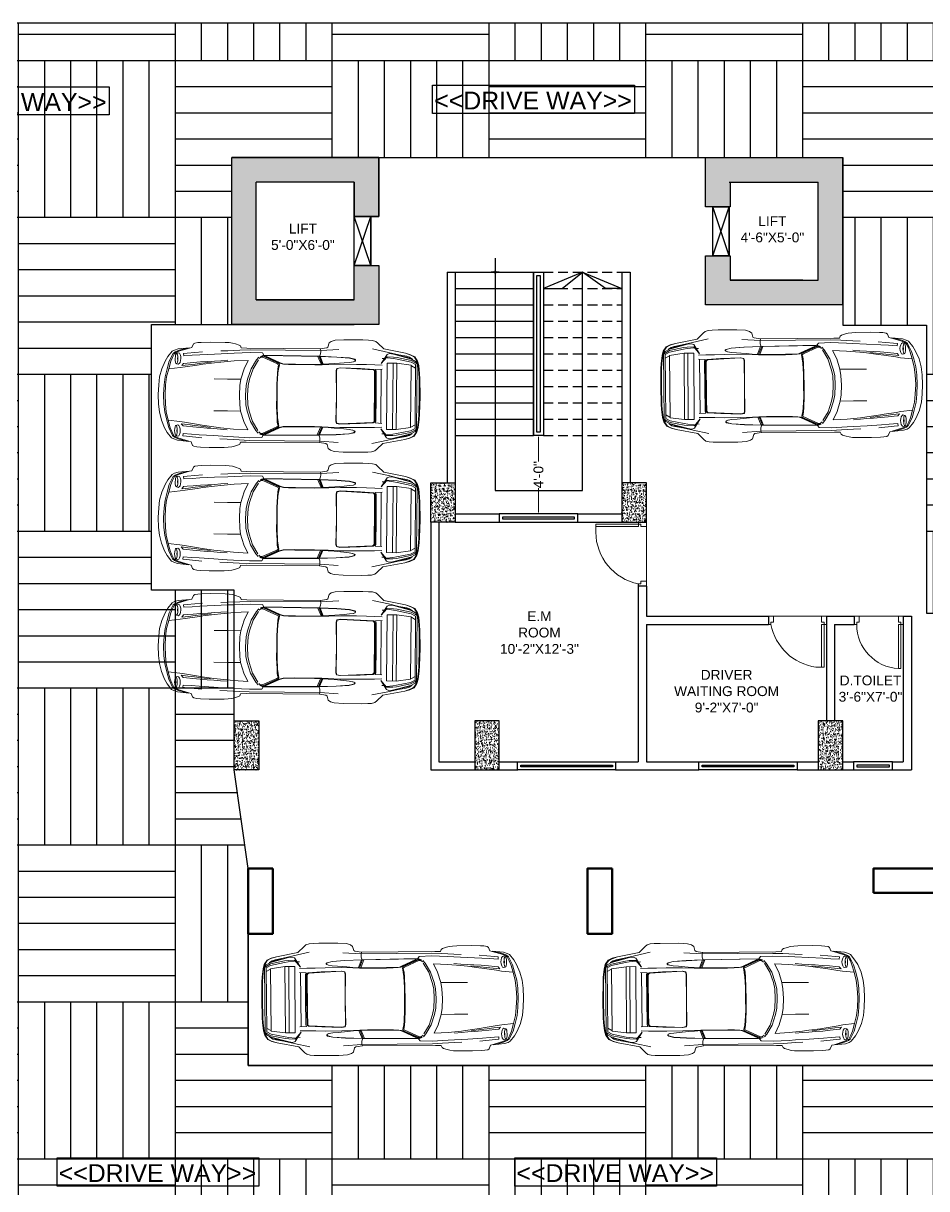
# Model space of a CAD drawing. Header units: inches. Extents: x -3571 to 5466, y -4496 to 5188.
# Drawn here: x 3943 to 4496, y 1436 to 2149 of the extents above; entities that cross this region are included whole.
import ezdxf

# ---------------------------------------------------------------- set-up
doc = ezdxf.new("R2010")
doc.units = ezdxf.units.IN
doc.header["$MEASUREMENT"] = 0
doc.linetypes.add('DASHED', pattern=[0.75, 0.5, -0.25])
for name, color, linetype, lineweight in [('CLOUMN', 10, 'Continuous', 30), ('COLUMN', 1, 'Continuous', 50), ('DOOR', 13, 'Continuous', 20), ('high income', 202, 'Continuous', 5), ('P.Text', 6, 'Continuous', 5), ('wall', 250, 'Continuous', 30), ('WALL (I)', 7, 'Continuous', 30), ('WALL 0.30', 3, 'Continuous', 30), ('WIN', 132, 'Continuous', 9)]:
    doc.layers.add(name, color=color, linetype=linetype, lineweight=lineweight)
doc.layers.add('HATCH LIGHT', color=7, linetype='Continuous', lineweight=25, true_color=0x939c9f)
doc.styles.add('1-2', font='arial.ttf')
doc.styles.add('a', font='times.ttf', dxfattribs={"height": 1})
doc.styles.add('arial narrow', font='ARIALN.TTF')
doc.styles.add('DIM', font='arial.ttf', dxfattribs={"width": 0.9, "height": 7})
doc.dimstyles.new('STANDARD$0', dxfattribs={"dimscale": 0, "dimtxt": 10, "dimasz": 8, "dimexe": 6, "dimexo": 8, "dimgap": 3, "dimtad": 1, "dimdec": 0, "dimzin": 3, "dimdsep": 46, "dimlunit": 4, "dimtxsty": 'DIM', "dimblk": 'DOTSMALL', "dimcen": 0, "dimclrd": 6, "dimclre": 6, "dimclrt": 256, "dimadec": 0, "dimazin": 0, "dimtfac": 1, "dimtdec": 0, "dimtofl": 0, "dimtmove": 2, "dimatfit": 0, "dimldrblk": 'DOTSMALL', "dimfxl": 1, "dimtolj": 1, "dimtzin": 0, "dimarcsym": 0})
pattern_1 = [(50, (-43240.7433, -66502.532), (3.44284888, -0.30121025), [0.36, -3.96]), (355, (-43240.7433, -66502.532), (-0.6660064, 3.61052224), [0.288, -3.168]), (100.4514445, (-43240.4564, -66502.557), (2.77684246, 3.30931196), [0.30595292, -3.36548214]), (46.1842, (-43240.7433, -66501.572), (5.12275839, -0.79449255), [0.54, -5.94]), (96.6356355, (-43240.3164, -66501.638), (4.48637734, 4.67576928), [0.45892964, -5.04822605]), (351.184164, (-43240.7433, -66501.572), (4.48637734, 4.67576928), [0.432, -4.752]), (21, (-43240.2633, -66501.812), (2.86515385, -1.93257068), [0.36, -3.96]), (326, (-43240.2633, -66501.812), (1.1679136, 3.48072022), [0.288, -3.168]), (71.4514447, (-43240.0245, -66501.973), (4.03306741, 1.54814953), [0.30595291, -3.36548214]), (37.5, (-43240.7433, -66502.5319), (0.058367306, 1.597890498), [0, -3.1296, 0, -3.216, 0, -3.18]), (7.5, (-43240.7433, -66502.5319), (1.26273378, 1.893176217), [0, -1.8336, 0, -3.0576, 0, -1.212]), (327.5, (-43241.8137, -66502.5319), (2.562347694, -0.108263384), [0, -1.2, 0, -3.744, 0, -4.968]), (317.5, (-43242.2937, -66502.5319), (2.79929361, 0.480503915), [0, -1.56, 0, -2.4864, 0, -3.528])]
pattern_2 = [(50, (-43240.7433, -66502.532), (3.44284888, -0.30121025), [0.36, -3.96]), (355, (-43240.7433, -66502.532), (-0.6660064, 3.61052224), [0.288, -3.168]), (100.4514445, (-43240.4564, -66502.557), (2.77684246, 3.30931196), [0.30595292, -3.36548214]), (46.1842, (-43240.7433, -66501.572), (5.12275839, -0.79449255), [0.54, -5.94]), (96.6356355, (-43240.3164, -66501.638), (4.48637734, 4.67576928), [0.45892964, -5.04822605]), (351.184164, (-43240.7433, -66501.572), (4.48637734, 4.67576928), [0.432, -4.752]), (21, (-43240.2633, -66501.812), (2.86515385, -1.932570675), [0.36, -3.96]), (326, (-43240.2633, -66501.812), (1.1679136, 3.48072022), [0.288, -3.168]), (71.4514447, (-43240.0245, -66501.973), (4.03306741, 1.54814953), [0.30595291, -3.36548214]), (37.5, (-43240.7433, -66502.5319), (0.058367306, 1.597890498), [0, -3.1296, 0, -3.216, 0, -3.18]), (7.5, (-43240.7433, -66502.5319), (1.26273378, 1.893176217), [0, -1.8336, 0, -3.0576, 0, -1.212]), (327.5, (-43241.8137, -66502.5319), (2.562347694, -0.108263384), [0, -1.2, 0, -3.744, 0, -4.968]), (317.5, (-43242.2937, -66502.5319), (2.79929361, 0.480503915), [0, -1.56, 0, -2.4864, 0, -3.528])]

# ---------------------------------------------------------------- blocks, each defined once
blk = doc.blocks.new('car-01')
at = {"layer": 'high income', "linetype": 'ByBlock'}
for p, q in [((-20.24, 148.32), (-22.7, 146.69)), ((-22.48, 146.53), (-20.24, 147.98)), ((-21.42, 144.8), (-20.08, 147.24)), ((-20.53, 144.69), (-19.19, 147.24)), ((-17.72, 149.01), (-20.24, 148.32)), ((-20.24, 147.98), (-17.72, 148.67)), ((-20.08, 147.24), (-19.08, 148.13)), ((-18.3, 147.24), (-19.64, 144.69)), ((-19.19, 147.24), (-18.64, 148.13)), ((-19.08, 148.13), (19.08, 148.13)), ((18.3, 147.24), (-18.3, 147.24)), ((-13, 149.59), (-17.72, 149.01)), ((-17.72, 148.67), (-13.34, 149.22)), ((-16.24, 147.24), (-17.58, 144.8)), ((-13.34, 149.22), (-10.43, 149.34)), ((-10.1, 149.71), (-13, 149.59)), ((-10.43, 149.34), (0, 149.47)), ((-0.02, 149.91), (-10.1, 149.71)), ((10.43, 149.34), (0, 149.47)), ((0.02, 149.91), (10.1, 149.71)), ((10.1, 149.71), (13, 149.59)), ((13.34, 149.22), (10.43, 149.34)), ((13, 149.59), (17.72, 149.01)), ((17.72, 148.67), (13.34, 149.22)), ((16.24, 147.24), (17.58, 144.8)), ((17.72, 149.01), (20.24, 148.32)), ((20.24, 147.98), (17.72, 148.67)), ((18.3, 147.24), (19.64, 144.69)), ((19.19, 147.24), (18.64, 148.13)), ((20.08, 147.24), (19.08, 148.13)), ((20.53, 144.69), (19.19, 147.24)), ((21.42, 144.8), (20.08, 147.24)), ((20.24, 148.32), (22.7, 146.69)), ((22.48, 146.53), (20.24, 147.98)), ((-27.04, 128.94), (-24.68, 141.34)), ((-24.68, 141.34), (-23.6, 144.44)), ((-23.85, 144.26), (-24.68, 141.34)), ((-24.19, 134.45), (-21.42, 144.8)), ((-22.7, 146.69), (-23.85, 144.26)), ((-23.79, 137.53), (-22.97, 142.12)), ((-23.6, 144.44), (-22.48, 146.53)), ((-23.26, 138.45), (-22.51, 142.12)), ((-22.97, 142.12), (-22.42, 143.8)), ((-22.51, 142.12), (-21.82, 143.8)), ((-22.42, 143.8), (-21.36, 145.35)), ((-22.19, 136.67), (-20.53, 144.69)), ((-21.82, 143.8), (-21.59, 144.15)), ((-21.36, 145.35), (-21, 145.56)), ((-19.64, 144.69), (-21.3, 136.67)), ((-17.84, 144.69), (-18.96, 136.45)), ((17.84, 144.69), (-17.84, 144.69)), ((17.84, 144.69), (18.96, 136.45)), ((19.64, 144.69), (21.3, 136.67)), ((22.19, 136.67), (20.53, 144.69)), ((21.36, 145.35), (21, 145.56)), ((22.42, 143.8), (21.36, 145.35)), ((24.19, 134.45), (21.42, 144.8)), ((21.82, 143.8), (21.59, 144.15)), ((22.51, 142.12), (21.82, 143.8)), ((22.97, 142.12), (22.42, 143.8)), ((23.6, 144.44), (22.48, 146.53)), ((23.26, 138.45), (22.51, 142.12)), ((22.7, 146.69), (23.85, 144.26)), ((23.79, 137.53), (22.97, 142.12)), ((24.68, 141.34), (23.6, 144.44)), ((23.85, 144.26), (24.68, 141.34)), ((27.04, 128.94), (24.68, 141.34)), ((-25.11, 131.63), (-23.79, 137.53)), ((-24.42, 132.33), (-24.19, 134.45)), ((-23.65, 138.13), (-23.26, 138.45)), ((-22.53, 130.89), (-22.42, 134.56)), ((-22.42, 134.56), (-22.19, 136.67)), ((-21.64, 134.56), (-22.08, 130.89)), ((-21.3, 136.67), (-21.64, 134.56)), ((18.96, 134.33), (-19.07, 134.33)), ((-18.96, 136.45), (-18.96, 130.89)), ((18.96, 136.45), (-18.96, 136.45)), ((18.96, 136.45), (18.96, 130.89)), ((21.3, 136.67), (21.64, 134.56)), ((21.64, 134.56), (22.08, 130.89)), ((22.42, 134.56), (22.19, 136.67)), ((22.53, 130.89), (22.42, 134.56)), ((23.65, 138.13), (23.26, 138.45)), ((25.11, 131.63), (23.79, 137.53)), ((24.42, 132.33), (24.19, 134.45)), ((-30.39, 125.45), (-27.04, 128.94)), ((-27.06, 122.54), (-25.11, 131.63)), ((-23.86, 130.89), (-24.42, 132.33)), ((-18.64, 127.56), (-23.86, 130.89)), ((-22.08, 130.89), (-22.53, 130.89)), ((-22.53, 130.89), (-18.65, 127.56)), ((-21.62, 128.15), (-21.56, 129.46)), ((-18.96, 130.89), (18.96, 130.89)), ((-17.96, 123.99), (-17.78, 128.15)), ((-15.35, 124.33), (-15.54, 128.14)), ((15.54, 127.56), (-15.44, 127.56)), ((15.35, 124.33), (15.54, 128.14)), ((17.96, 123.99), (17.78, 128.15)), ((18.64, 127.56), (23.86, 130.89)), ((22.53, 130.89), (18.65, 127.56)), ((21.62, 128.15), (21.56, 129.46)), ((22.08, 130.89), (22.53, 130.89)), ((23.86, 130.89), (24.42, 132.33)), ((27.06, 122.54), (25.11, 131.63)), ((30.39, 125.45), (27.04, 128.94)), ((-32.13, 116.88), (-32.02, 120.21)), ((-32.02, 120.21), (-31.89, 122.44)), ((-31.89, 122.44), (-31.35, 124.33)), ((-31.35, 124.33), (-30.39, 125.45)), ((-18.02, 119.1), (-17.96, 123.99)), ((-15.11, 122.9), (-16.04, 104.35)), ((-15.77, 115.69), (-15.3, 123.28)), ((-14.31, 124.71), (-15.35, 124.33)), ((-15.3, 123.28), (-14.92, 123.76)), ((-14.8, 123.38), (-15.11, 122.9)), ((-14.92, 123.76), (-14.31, 124.11)), ((-14.2, 123.73), (-14.8, 123.38)), ((0, 124.79), (-14.31, 124.71)), ((-14.31, 124.11), (-7.45, 124.24)), ((-7.35, 123.81), (-14.2, 123.73)), ((-7.45, 124.24), (0, 124.24)), ((0, 123.81), (-7.35, 123.81)), ((0, 124.79), (14.31, 124.71)), ((7.45, 124.24), (0, 124.24)), ((0, 123.81), (7.35, 123.81)), ((7.35, 123.81), (14.2, 123.73)), ((14.31, 124.11), (7.45, 124.24)), ((14.2, 123.73), (14.8, 123.38)), ((14.31, 124.71), (15.35, 124.33)), ((14.92, 123.76), (14.31, 124.11)), ((14.8, 123.38), (15.11, 122.9)), ((15.3, 123.28), (14.92, 123.76)), ((15.11, 122.9), (16.04, 104.35)), ((15.77, 115.69), (15.3, 123.28)), ((18.02, 119.1), (17.96, 123.99)), ((31.35, 124.33), (30.39, 125.45)), ((31.89, 122.44), (31.35, 124.33)), ((32.02, 120.21), (31.89, 122.44)), ((32.13, 116.88), (32.02, 120.21)), ((-32.13, 106.09), (-32.13, 116.88)), ((-18.1, 104.2), (-18.09, 113.43)), ((-18.09, 113.43), (-18.02, 119.1)), ((-16.15, 104.18), (-15.77, 115.69)), ((16.15, 104.18), (15.77, 115.69)), ((18.09, 113.43), (18.02, 119.1)), ((18.1, 104.2), (18.09, 113.43)), ((32.13, 106.09), (32.13, 116.88)), ((-21.73, 109.42), (-22.22, 102.09)), ((-21.61, 109.44), (-22.11, 102.09)), ((-21.01, 112.37), (-21.73, 109.42)), ((-20.9, 112.22), (-21.61, 109.44)), ((-20.67, 112.83), (-21.01, 112.37)), ((-20.56, 112.62), (-20.9, 112.22)), ((-20.21, 112.88), (-20.67, 112.83)), ((-20.19, 112.63), (-20.56, 112.62)), ((-19.9, 112.57), (-20.21, 112.88)), ((-19.9, 112.4), (-20.19, 112.63)), ((-19.56, 111.61), (-19.9, 112.57)), ((-19.56, 111.45), (-19.9, 112.4)), ((-19.24, 109.45), (-19.56, 111.61)), ((-19.24, 109.45), (-19.56, 111.45)), ((-18.93, 106.4), (-19.24, 109.45)), ((18.93, 106.4), (19.24, 109.45)), ((19.24, 109.45), (19.56, 111.61)), ((19.24, 109.45), (19.56, 111.45)), ((19.56, 111.61), (19.9, 112.57)), ((19.56, 111.45), (19.9, 112.4)), ((19.9, 112.57), (20.21, 112.88)), ((19.9, 112.4), (20.19, 112.63)), ((20.19, 112.63), (20.56, 112.62)), ((20.21, 112.88), (20.67, 112.83)), ((20.56, 112.62), (20.9, 112.22)), ((20.67, 112.83), (21.01, 112.37)), ((20.9, 112.22), (21.61, 109.44)), ((21.01, 112.37), (21.73, 109.42)), ((21.61, 109.44), (22.11, 102.09)), ((21.73, 109.42), (22.22, 102.09)), ((-31.81, 101.09), (-32.13, 106.09)), ((-31.13, 98.87), (-31.81, 101.09)), ((-25.94, 92.86), (-26.63, 103.31)), ((-22.22, 102.09), (-22.57, 92.41)), ((-22.11, 102.09), (-22.47, 92.41)), ((-18.45, 100.97), (-18.93, 106.4)), ((-18.21, 97.53), (-18.45, 100.97)), ((-17.88, 97.53), (-18.1, 104.2)), ((-15.74, 102.2), (-16.15, 104.18)), ((-16.04, 104.35), (-15.63, 102.35)), ((-14.46, 101.88), (-15.74, 102.2)), ((-15.63, 102.35), (-14.35, 102.02)), ((0.02, 102.06), (-14.46, 101.88)), ((-14.35, 102.02), (-0.02, 102.06)), ((-0.02, 102.06), (14.46, 101.88)), ((14.35, 102.02), (0.02, 102.06)), ((15.63, 102.35), (14.35, 102.02)), ((14.46, 101.88), (15.74, 102.2)), ((16.04, 104.35), (15.63, 102.35)), ((15.74, 102.2), (16.15, 104.18)), ((17.88, 97.53), (18.1, 104.2)), ((18.21, 97.53), (18.45, 100.97)), ((18.45, 100.97), (18.93, 106.4)), ((22.11, 102.09), (22.47, 92.41)), ((22.22, 102.09), (22.57, 92.41)), ((25.94, 92.86), (26.63, 103.31)), ((31.13, 98.87), (31.81, 101.09)), ((31.81, 101.09), (32.13, 106.09)), ((-30.24, 97.62), (-31.13, 98.87)), ((-27.86, 96.96), (-30.24, 97.62)), ((-27.38, 96.3), (-27.86, 96.96)), ((-26.78, 92.52), (-27.38, 96.3)), ((-18.02, 94.41), (-22.47, 92.61)), ((-17.99, 93.8), (-22.47, 91.95)), ((-17.99, 93.8), (-18.21, 97.53)), ((-17.86, 89.57), (-17.99, 93.8)), ((-17.76, 93.84), (-17.88, 97.53)), ((-17.69, 89.6), (-17.76, 93.84)), ((17.69, 89.6), (17.76, 93.84)), ((17.76, 93.84), (17.88, 97.53)), ((17.86, 89.57), (17.99, 93.8)), ((17.99, 93.8), (18.21, 97.53)), ((17.99, 93.8), (22.47, 91.95)), ((18.02, 94.41), (22.47, 92.61)), ((26.78, 92.52), (27.38, 96.3)), ((27.38, 96.3), (27.86, 96.96)), ((27.86, 96.96), (30.24, 97.62)), ((30.24, 97.62), (31.13, 98.87)), ((-26.84, 50.6), (-26.78, 92.52)), ((-25.94, 92.86), (-26.78, 92.52)), ((-25.28, 92.86), (-25.94, 92.86)), ((-25.91, 52.38), (-25.94, 92.86)), ((-24.03, 92.75), (-25.28, 92.86)), ((-22.9, 92.41), (-24.03, 92.75)), ((-22.57, 92.41), (-22.9, 92.41)), ((-22.9, 60.39), (-22.56, 92.41)), ((-22.45, 92.41), (-22.79, 60.88)), ((-22.56, 92.41), (-22.45, 92.41)), ((-22.47, 91.31), (-17.98, 93.12)), ((-17.89, 78.4), (-17.86, 89.57)), ((-17.68, 78.4), (-17.69, 89.6)), ((17.68, 78.4), (17.69, 89.6)), ((17.89, 78.4), (17.86, 89.57)), ((22.47, 91.31), (17.98, 93.12)), ((22.56, 92.41), (22.45, 92.41)), ((22.45, 92.41), (22.79, 60.88)), ((22.9, 60.39), (22.56, 92.41)), ((22.57, 92.41), (22.9, 92.41)), ((22.9, 92.41), (24.03, 92.75)), ((24.03, 92.75), (25.28, 92.86)), ((25.28, 92.86), (25.94, 92.86)), ((25.91, 52.38), (25.94, 92.86)), ((25.94, 92.86), (26.78, 92.52)), ((26.84, 50.6), (26.78, 92.52)), ((-17.98, 71.7), (-17.89, 74.57)), ((-17.89, 74.57), (-17.89, 78.4)), ((-17.88, 71.66), (-17.74, 74.57)), ((-17.74, 74.57), (-17.68, 78.4)), ((17.74, 74.57), (17.68, 78.4)), ((17.88, 71.66), (17.74, 74.57)), ((17.89, 74.57), (17.89, 78.4)), ((17.98, 71.7), (17.89, 74.57)), ((-22.4, 60.65), (-18.59, 68.93)), ((-18.59, 69.7), (-22.39, 61.42)), ((-18.47, 68.55), (-22.3, 60.17)), ((-21.82, 59.76), (-18.02, 68.09)), ((-18.18, 70.87), (-18.59, 69.7)), ((-18.59, 68.93), (-18.39, 69.49)), ((-18.22, 69.04), (-18.47, 68.55)), ((-18.39, 69.49), (-18.18, 70.1)), ((-17.56, 69.26), (-18.22, 69.04)), ((-17.96, 71.7), (-18.18, 70.87)), ((-18.18, 70.1), (-17.88, 71.66)), ((-18.02, 68.09), (-17.72, 68.6)), ((-17.72, 68.6), (-17.32, 68.79)), ((-16.53, 69.06), (-17.56, 69.26)), ((-17.32, 68.79), (-16.4, 68.53)), ((-15.14, 68.78), (-16.53, 69.06)), ((-16.4, 68.53), (-15.14, 68.33)), ((-12.66, 68.49), (-15.14, 68.78)), ((-15.14, 68.33), (-12.58, 68.15)), ((-12.66, 68.49), (-6.44, 68.16)), ((-12.58, 68.15), (-6.44, 67.89)), ((-6.44, 68.16), (0, 68.2)), ((-6.44, 67.89), (0, 67.86)), ((6.44, 68.16), (0, 68.2)), ((6.44, 67.89), (0, 67.86)), ((12.66, 68.49), (6.44, 68.16)), ((12.58, 68.15), (6.44, 67.89)), ((15.14, 68.33), (12.58, 68.15)), ((12.66, 68.49), (15.14, 68.78)), ((15.14, 68.78), (16.53, 69.06)), ((16.4, 68.53), (15.14, 68.33)), ((17.32, 68.79), (16.4, 68.53)), ((16.53, 69.06), (17.56, 69.26)), ((17.72, 68.6), (17.32, 68.79)), ((17.56, 69.26), (18.22, 69.04)), ((18.02, 68.09), (17.72, 68.6)), ((18.18, 70.1), (17.88, 71.66)), ((17.96, 71.7), (18.18, 70.87)), ((21.82, 59.76), (18.02, 68.09)), ((18.18, 70.87), (18.59, 69.7)), ((18.39, 69.49), (18.18, 70.1)), ((18.22, 69.04), (18.47, 68.55)), ((18.59, 68.93), (18.39, 69.49)), ((18.47, 68.55), (22.3, 60.17)), ((18.59, 69.7), (22.39, 61.42)), ((22.4, 60.65), (18.59, 68.93)), ((-22.91, 60.39), (-24.2, 59.5)), ((-22.99, 60.39), (-22.99, 60.39)), ((-22.25, 58.33), (-22.91, 60.39)), ((-22.68, 59.77), (-22.4, 60.65)), ((-22.3, 60.17), (-22.33, 59.21)), ((22.25, 58.33), (22.91, 60.39)), ((22.3, 60.17), (22.33, 59.21)), ((22.68, 59.77), (22.4, 60.65)), ((22.91, 60.39), (24.2, 59.5)), ((22.99, 60.39), (22.99, 60.39)), ((-24.36, 52.49), (-24.2, 59.5)), ((-22.33, 59.21), (-22.25, 58.33)), ((-21.74, 58.62), (-21.82, 59.76)), ((-20.24, 56.16), (-21.79, 57.5)), ((-20.96, 57.72), (-21.74, 58.62)), ((-15.14, 54.2), (-20.24, 57.24)), ((-15.14, 53.08), (-20.24, 56.16)), ((-15.14, 54.2), (-15.14, 54.2)), ((-9.13, 52.2), (-15.14, 54.2)), ((9.13, 52.2), (15.14, 54.2)), ((15.14, 54.2), (20.24, 57.24)), ((15.14, 53.08), (20.24, 56.16)), ((15.14, 54.2), (15.14, 54.2)), ((20.24, 56.16), (21.79, 57.5)), ((20.96, 57.72), (21.74, 58.62)), ((21.74, 58.62), (21.82, 59.76)), ((22.33, 59.21), (22.25, 58.33)), ((24.36, 52.49), (24.2, 59.5)), ((-28.58, 46.16), (-28.1, 46.94)), ((-28.1, 46.94), (-26.95, 47.37)), ((-26.95, 47.37), (-26.84, 50.6)), ((-25.89, 52.38), (-25.69, 46.61)), ((-23.97, 43.38), (-24.36, 52.49)), ((-19.47, 43.38), (-19.9, 51.42)), ((-19.9, 51.42), (-15.12, 49.08)), ((-9.13, 51.08), (-15.14, 53.08)), ((-15.12, 49.08), (-9.13, 47.3)), ((-5.56, 51.42), (-9.13, 52.2)), ((-5.56, 50.31), (-9.13, 51.08)), ((-9.13, 47.3), (-9.08, 39.71)), ((-9.13, 47.3), (-5.56, 46.73)), ((0, 51.2), (-5.56, 51.42)), ((0, 50.08), (-5.56, 50.31)), ((-5.56, 46.73), (0, 46.51)), ((0, 51.2), (5.56, 51.42)), ((0, 50.08), (5.56, 50.31)), ((5.56, 46.73), (0, 46.51)), ((5.56, 51.42), (9.13, 52.2)), ((5.56, 50.31), (9.13, 51.08)), ((9.13, 47.3), (5.56, 46.73)), ((9.13, 47.3), (9.08, 39.71)), ((9.13, 51.08), (15.14, 53.08)), ((15.12, 49.08), (9.13, 47.3)), ((19.9, 51.42), (15.12, 49.08)), ((19.47, 43.38), (19.9, 51.42)), ((23.97, 43.38), (24.36, 52.49)), ((25.89, 52.38), (25.69, 46.61)), ((26.95, 47.37), (26.84, 50.6)), ((28.1, 46.94), (26.95, 47.37)), ((28.58, 46.16), (28.1, 46.94)), ((-30.1, 38.03), (-29.96, 40.37)), ((-29.96, 40.37), (-29.72, 42.38)), ((-29.72, 42.38), (-29.27, 43.96)), ((-29.27, 43.96), (-28.58, 46.16)), ((-25.69, 46.61), (-25.32, 39.74)), ((-23.77, 39.74), (-23.97, 43.38)), ((-18.76, 35.8), (-19.47, 43.38)), ((18.76, 35.8), (19.47, 43.38)), ((23.77, 39.74), (23.97, 43.38)), ((25.69, 46.61), (25.32, 39.74)), ((29.27, 43.96), (28.58, 46.16)), ((29.72, 42.38), (29.27, 43.96)), ((29.96, 40.37), (29.72, 42.38)), ((30.1, 38.03), (29.96, 40.37)), ((-30.18, 29.47), (-30.1, 38.03)), ((-25.32, 39.74), (-25.14, 35.59)), ((-23.36, 32.04), (-23.77, 39.74)), ((-19.58, 35.8), (-19.9, 39.71)), ((-19.32, 32.04), (-19.58, 35.8)), ((-18.33, 32.04), (-18.76, 35.8)), ((-9.08, 39.71), (-9.08, 32.04)), ((9.08, 39.71), (9.08, 32.04)), ((18.33, 32.04), (18.76, 35.8)), ((19.32, 32.04), (19.58, 35.8)), ((19.58, 35.8), (19.9, 39.71)), ((23.36, 32.04), (23.77, 39.74)), ((25.32, 39.74), (25.14, 35.59)), ((30.18, 29.47), (30.1, 38.03)), ((-29.98, 24.46), (-30.18, 29.47)), ((-22.91, 23.69), (-23.36, 32.04)), ((-19.08, 28.24), (-19.32, 32.04)), ((-18.79, 24.11), (-19.08, 28.24)), ((-18.62, 30.13), (-17.99, 24.71)), ((-17.44, 25.39), (-18.33, 32.04)), ((17.44, 25.39), (18.33, 32.04)), ((18.62, 30.13), (17.99, 24.71)), ((18.79, 24.11), (19.08, 28.24)), ((19.08, 28.24), (19.32, 32.04)), ((22.91, 23.69), (23.36, 32.04)), ((29.98, 24.46), (30.18, 29.47)), ((-29.83, 22.47), (-29.98, 24.46)), ((-29.54, 20.68), (-29.83, 22.47)), ((-29.01, 19.91), (-29.54, 20.68)), ((-24.62, 25.22), (-23.8, 16.46)), ((-22.57, 19.27), (-22.91, 23.69)), ((-18.41, 19.98), (-18.79, 24.11)), ((-17.99, 24.71), (-17.55, 21.02)), ((-17.55, 21.02), (-17.07, 17.21)), ((-16.9, 22.16), (-17.44, 25.39)), ((-15.84, 15.3), (-16.9, 22.16)), ((15.84, 15.3), (16.9, 22.16)), ((16.9, 22.16), (17.44, 25.39)), ((17.55, 21.02), (17.07, 17.21)), ((17.99, 24.71), (17.55, 21.02)), ((18.41, 19.98), (18.79, 24.11)), ((22.57, 19.27), (22.91, 23.69)), ((24.62, 25.22), (23.8, 16.46)), ((29.01, 19.91), (29.54, 20.68)), ((29.54, 20.68), (29.83, 22.47)), ((29.83, 22.47), (29.98, 24.46)), ((-27, 19.1), (-29.01, 19.91)), ((-26.69, 17.69), (-27, 19.1)), ((-26.14, 11.23), (-26.8, 17.69)), ((-24.8, 11.51), (-26.69, 17.69)), ((-25.36, 11.74), (-26.59, 16.16)), ((-23.8, 16.46), (-23.57, 14.29)), ((-23.57, 14.29), (-22.25, 14.43)), ((-22.25, 14.43), (-22.57, 19.27)), ((-18.06, 16.38), (-18.41, 19.98)), ((-17.89, 14.4), (-18.06, 16.38)), ((-16.66, 13.4), (-17.89, 14.4)), ((-17.07, 17.21), (-16.66, 13.4)), ((-15.4, 12.55), (-15.84, 15.3)), ((15.4, 12.55), (15.84, 15.3)), ((17.07, 17.21), (16.66, 13.4)), ((16.66, 13.4), (17.89, 14.4)), ((17.89, 14.4), (18.06, 16.38)), ((18.06, 16.38), (18.41, 19.98)), ((22.25, 14.43), (22.57, 19.27)), ((23.57, 14.29), (22.25, 14.43)), ((23.8, 16.46), (23.57, 14.29)), ((24.8, 11.51), (26.69, 17.69)), ((25.36, 11.74), (26.59, 16.16)), ((26.14, 11.23), (26.8, 17.69)), ((26.69, 17.69), (27, 19.1)), ((27, 19.1), (29.01, 19.91)), ((-25.46, 9.13), (-26.14, 11.23)), ((-24.8, 7.9), (-25.46, 9.13)), ((-24.38, 9.53), (-25.36, 11.74)), ((-23.57, 9.24), (-24.8, 11.51)), ((-21.68, 5.35), (-24.8, 7.9)), ((-23.52, 8.48), (-24.38, 9.53)), ((-23.63, 11.95), (-23.89, 11.4)), ((-23.89, 11.4), (-23.57, 10.34)), ((-22.87, 12.39), (-23.63, 11.95)), ((-23.34, 10.63), (-23.57, 10.34)), ((-23.57, 10.34), (-23.34, 10.06)), ((-21.27, 8.01), (-23.57, 9.24)), ((-18.97, 6.21), (-23.52, 8.48)), ((-22.7, 10.86), (-23.34, 10.63)), ((-23.34, 10.06), (-22.7, 9.83)), ((-21.73, 12.71), (-22.87, 12.39)), ((-21.84, 11), (-22.7, 10.86)), ((-22.7, 9.83), (-21.71, 9.67)), ((-20.58, 11.08), (-21.84, 11)), ((-21.84, 11), (-20.58, 10.83)), ((-20.62, 12.8), (-21.73, 12.71)), ((-21.71, 9.67), (-20.58, 9.62)), ((-19.04, 7.11), (-21.27, 8.01)), ((-19.52, 12.71), (-20.62, 12.8)), ((-19.41, 11.02), (-20.58, 11.08)), ((-20.58, 10.83), (-19.41, 11.02)), ((-20.58, 9.62), (-19.42, 9.67)), ((-18.39, 12.39), (-19.52, 12.71)), ((-18.52, 10.86), (-19.42, 11.02)), ((-19.42, 9.67), (-18.45, 9.83)), ((-14.69, 5.9), (-19.04, 7.11)), ((-17.86, 10.63), (-18.52, 10.86)), ((-18.45, 9.83), (-17.82, 10.06)), ((-17.69, 11.95), (-18.39, 12.39)), ((-17.64, 10.34), (-17.86, 10.63)), ((-17.82, 10.06), (-17.64, 10.34)), ((-17.39, 11.4), (-17.69, 11.95)), ((-17.64, 10.34), (-17.39, 11.4)), ((-14.69, 5.9), (-15.4, 12.55)), ((14.69, 5.9), (15.4, 12.55)), ((14.69, 5.9), (19.04, 7.11)), ((17.39, 11.4), (17.69, 11.95)), ((17.64, 10.34), (17.39, 11.4)), ((17.64, 10.34), (17.86, 10.63)), ((17.82, 10.06), (17.64, 10.34)), ((17.69, 11.95), (18.39, 12.39)), ((18.45, 9.83), (17.82, 10.06)), ((17.86, 10.63), (18.52, 10.86)), ((18.39, 12.39), (19.52, 12.71)), ((19.42, 9.67), (18.45, 9.83)), ((18.52, 10.86), (19.42, 11.02)), ((18.97, 6.21), (23.52, 8.48)), ((19.04, 7.11), (21.27, 8.01)), ((19.41, 11.02), (20.58, 11.08)), ((20.58, 10.83), (19.41, 11.02)), ((20.58, 9.62), (19.42, 9.67)), ((19.52, 12.71), (20.62, 12.8)), ((20.58, 11.08), (21.84, 11)), ((21.84, 11), (20.58, 10.83)), ((21.71, 9.67), (20.58, 9.62)), ((20.62, 12.8), (21.73, 12.71)), ((21.27, 8.01), (23.57, 9.24)), ((21.68, 5.35), (24.8, 7.9)), ((22.7, 9.83), (21.71, 9.67)), ((21.73, 12.71), (22.87, 12.39)), ((21.84, 11), (22.7, 10.86)), ((22.7, 10.86), (23.34, 10.63)), ((23.34, 10.06), (22.7, 9.83)), ((22.87, 12.39), (23.63, 11.95)), ((23.34, 10.63), (23.57, 10.34)), ((23.57, 10.34), (23.34, 10.06)), ((23.52, 8.48), (24.38, 9.53)), ((23.57, 9.24), (24.8, 11.51)), ((23.89, 11.4), (23.57, 10.34)), ((23.63, 11.95), (23.89, 11.4)), ((24.38, 9.53), (25.36, 11.74)), ((24.8, 7.9), (25.46, 9.13)), ((25.46, 9.13), (26.14, 11.23)), ((-19.02, 3.84), (-21.68, 5.35)), ((-14.67, 1.95), (-19.02, 3.84)), ((-14.69, 5.01), (-18.97, 6.21)), ((-10.02, 4.73), (-14.69, 5.9)), ((-10.02, 3.84), (-14.69, 5.01)), ((-10.02, 0.78), (-14.67, 1.95)), ((-5.58, 4.23), (-10.02, 4.73)), ((-5.58, 3.33), (-10.02, 3.84)), ((-5.56, 0.28), (-10.02, 0.78)), ((0, 3.95), (-5.58, 4.23)), ((0, 3.06), (-5.58, 3.33)), ((0, 0), (-5.56, 0.28)), ((0, 3.95), (5.58, 4.23)), ((0, 3.06), (5.58, 3.33)), ((0, 0), (5.56, 0.28)), ((5.56, 0.28), (10.02, 0.78)), ((5.58, 4.23), (10.02, 4.73)), ((5.58, 3.33), (10.02, 3.84)), ((10.02, 4.73), (14.69, 5.9)), ((10.02, 3.84), (14.69, 5.01)), ((10.02, 0.78), (14.67, 1.95)), ((14.67, 1.95), (19.02, 3.84)), ((14.69, 5.01), (18.97, 6.21)), ((19.02, 3.84), (21.68, 5.35))]:
    blk.add_line(p, q, dxfattribs=at)
blk = doc.blocks.new('d 36')
at = {"layer": 'DOOR'}
for p, q in [((114513.84, 20341.86), (114508.84, 20341.86)), ((114512.34, 20315.79), (114512.34, 20341.86)), ((114513.84, 20315.79), (114513.84, 20341.86)), ((114479.84, 20315.79), (114481.34, 20315.79)), ((114512.34, 20315.79), (114513.84, 20315.79)), ((114515.34, 20315.79), (114513.84, 20315.79)), ((114479.84, 20310.79), (114482.84, 20310.79)), ((114481.34, 20314.29), (114482.84, 20314.29)), ((114482.84, 20310.79), (114512.34, 20310.79)), ((114513.84, 20314.29), (114512.34, 20314.29)), ((114515.34, 20310.79), (114512.34, 20310.79))]:
    blk.add_line(p, q, dxfattribs=at)
for points in [[(114481.34, 20314.29), (114481.34, 20315.79)], [(114513.84, 20314.29), (114513.84, 20315.79)], [(114482.84, 20310.79), (114482.84, 20314.29)], [(114512.34, 20310.79), (114512.34, 20314.29)]]:
    blk.add_lwpolyline(points, dxfattribs=at)
blk.add_arc((114513.35, 20309.56), 32.61, 97.94778, 168.98864, dxfattribs=at)
blk = doc.blocks.new('D2')
at = {"layer": 'DOOR', "linetype": 'ByBlock'}
for p, q in [((-5, 0), (-5, -1.5)), ((0, 0), (0, -3)), ((-3.5, -1.5), (-3.5, -3)), ((-31.96, -27), (-31.96, -28.5)), ((-5, -27), (-31.96, -27)), ((-5, -28.5), (-31.96, -28.5)), ((-5, -27), (-5, -28.5)), ((-5, -30), (-5, -28.5)), ((-3.5, -28.5), (-3.5, -27)), ((0, -30), (0, -27))]:
    blk.add_line(p, q, dxfattribs=at)
for points in [[(-3.5, -1.5), (-5, -1.5)], [(0, -3), (-3.5, -3)], [(-3.5, -28.5), (-5, -28.5)], [(0, -27), (-3.5, -27)]]:
    blk.add_lwpolyline(points, dxfattribs=at)
blk.add_arc((-5, -28.5), 27, 90, 176.81526, dxfattribs=at)
blk = doc.blocks.new('DOOOO')
at = {"layer": 'DOOR'}
blk.add_line((103921.78, 4820.01), (103945.78, 4820.01), dxfattribs=at)
at = {"layer": 'DOOR', "rotation": 270}
blk.add_blockref('D2', (103948.78, 4820.01), dxfattribs=at)
blk = doc.blocks.new('d40')
at = {"layer": 'DOOR'}
for p, q in [((66129.59, 28438.54), (66124.59, 28438.54)), ((66128.09, 28412.47), (66128.09, 28438.54)), ((66129.59, 28412.47), (66129.59, 28438.54)), ((66091.59, 28412.47), (66093.09, 28412.47)), ((66093.09, 28410.97), (66094.59, 28410.97)), ((66128.09, 28412.47), (66129.59, 28412.47)), ((66129.59, 28410.97), (66128.09, 28410.97)), ((66131.09, 28412.47), (66129.59, 28412.47)), ((66091.59, 28407.47), (66094.59, 28407.47)), ((66131.09, 28407.47), (66128.09, 28407.47))]:
    blk.add_line(p, q, dxfattribs=at)
for points in [[(66093.09, 28410.97), (66093.09, 28412.47)], [(66094.59, 28407.47), (66094.59, 28410.97)], [(66128.09, 28407.47), (66128.09, 28410.97)], [(66129.59, 28410.97), (66129.59, 28412.47)]]:
    blk.add_lwpolyline(points, dxfattribs=at)
blk.add_arc((66124.92, 28406.07), 32.47, 90.58736, 168.63094, dxfattribs=at)
blk = doc.blocks.new('*D66')
at = {"layer": 'Defpoints', "color": 0, "ltscale": 2}
for p in [(4258.21, 1896.96), (4258.21, 1848.96), (4258.21, 1848.96)]:
    blk.add_point(p, dxfattribs=at)
at = {"layer": 'wall', "color": 7, "lineweight": 15, "ltscale": 2}
for p, q in [((4258.21, 1896.96), (4258.21, 1896.96)), ((4258.21, 1895.96), (4258.21, 1881.14)), ((4258.21, 1849.96), (4258.21, 1864.77)), ((4258.21, 1848.96), (4258.21, 1848.96))]:
    blk.add_line(p, q, dxfattribs=at)
at = {"layer": 'wall', "color": 7, "ltscale": 2}
for points in [[(4258.04, 1895.96), (4258.38, 1895.96), (4258.21, 1896.96)], [(4258.04, 1849.96), (4258.38, 1849.96), (4258.21, 1848.96)]]:
    blk.add_solid(points, dxfattribs=at)
at = {"layer": 'wall', "color": 7, "lineweight": 25, "ltscale": 2, "insert": (4258.21, 1872.96), "char_height": 6, "attachment_point": 5, "rotation": 90, "style": '1-2'}
blk.add_mtext('\\A1;4\'-0"', dxfattribs=at)

msp = doc.modelspace()

# ---------------------------------------------------------------- hatches: boundary and pattern name
h = msp.add_hatch()
h.set_pattern_fill('AR-PARQ1', color=21, scale=8, style=0)
h.set_pattern_definition([(90, (3747.89, 494.39), (-96, 96), [96, -96]), (90, (3763.89, 494.39), (-96, 96), [96, -96]), (90, (3779.89, 494.39), (-96, 96), [96, -96]), (90, (3795.89, 494.39), (-96, 96), [96, -96]), (90, (3811.89, 494.39), (-96, 96), [96, -96]), (90, (3827.89, 494.39), (-96, 96), [96, -96]), (90, (3843.89, 494.39), (-96, 96), [96, -96]), (0, (3747.89, 590.39), (96, -96), [96, -96]), (0, (3747.89, 606.39), (96, -96), [96, -96]), (0, (3747.89, 622.39), (96, -96), [96, -96]), (0, (3747.89, 638.39), (96, -96), [96, -96]), (0, (3747.89, 654.39), (96, -96), [96, -96]), (0, (3747.89, 670.39), (96, -96), [96, -96]), (0, (3747.89, 686.39), (96, -96), [96, -96])])
h.paths.add_polyline_path([(4021.36352, 1964.96984), (4070.48421, 1964.96984), (4070.48421, 2066.96984), (4444.4341, 2066.96984), (4444.4341, 1976.9936), (4444.4341, 1964.43463), (4495.68859, 1964.43463), (4495.68859, 1788.31198), (4583.79613, 1788.31198), (4583.79613, 1995.22264), (4567.48345, 1995.22264), (4567.48345, 2031.22264), (4582.48345, 2031.22264), (4582.48345, 2010.02774), (4743.71878, 2010.02774), (4743.71878, 2016.73811), (4768.71878, 2016.73811), (4768.71878, 2149.17803), (3747.88965, 2149.17803), (3747.88965, 2016.72264), (3772.79459, 2016.72264), (3772.79459, 2001.72264), (3747.88965, 2001.71196), (3747.88965, 1707.3313), (3842.96394, 1707.33078), (3868.05239, 1692.17138), (3885.6266, 1675.96365), (3900.92081, 1655.34538), (3909.58784, 1638.21853), (3916.80922, 1615.26872), (3916.80922, 1152.78456), (3904.98839, 1114.46966), (3890.46382, 1093.16895), (3859.02412, 1068.12381), (3820.24712, 1055.91747), (3808.84704, 1055.13696), (3808.84704, 933.09185), (3820.552, 924.31534), (3826.57371, 917.74035), (3834.02777, 905.86153), (3837.51166, 896.99753), (3837.51166, 866.10184), (3768.90263, 494.39467), (4029.79988, 494.39467), (4029.79988, 714.56976), (4488.95819, 714.56976), (4488.95819, 497.05815), (4758.1998, 497.05815), (4758.1998, 830.62652), (3985.10326, 830.62652), (3985.10326, 935.08756), (4063.62238, 935.08756), (4063.62238, 1278.27228), (4080.51771, 1287.26881), (4080.51771, 1381.93125), (4479.26518, 1381.93125), (4479.26518, 1294.35898), (4523.01592, 1257.39713), (4523.01592, 1035.13761), (4617.44788, 1035.13761), (4617.44788, 1311.07232), (4744.8324, 1311.07232), (4744.8324, 1511.53656), (4085.63261, 1511.53656), (4080.51771, 1511.53656), (4080.51771, 1632.072), (4071.98421, 1692.33296), (4071.98421, 1722.33296), (4071.98421, 1802.25962), (4021.36352, 1802.25962)])
at = {"layer": 'HATCH LIGHT', "linetype": 'Continuous'}
h = msp.add_hatch(dxfattribs=at)
h.set_pattern_fill('AR-CONC,_O', color=256, scale=0.48)
h.set_pattern_definition(pattern_2)
h.paths.add_polyline_path([(4145.48421, 2051.96984), (4145.48421, 2030.97353), (4160.48421, 2030.97353), (4160.48421, 2066.96984), (4145.48421, 2066.96984), (4070.48421, 2066.96984), (4070.48421, 1964.96984), (4145.48421, 1964.96984), (4160.48421, 1964.96984), (4160.48421, 2000.97353), (4145.48421, 2000.97353), (4145.48421, 1979.96984), (4085.48421, 1979.96984), (4085.48421, 2051.96984)])
h = msp.add_hatch(dxfattribs=at)
h.set_pattern_fill('AR-CONC,_O', color=256, scale=0.48)
h.set_pattern_definition(pattern_2)
h.paths.add_polyline_path([(4429.4341, 1991.98092), (4375.4341, 1991.98092), (4375.4341, 2006.96285), (4360.4341, 2006.96285), (4360.4341, 1976.98092), (4375.4341, 1976.98092), (4444.4341, 1976.9936), (4444.4341, 2066.96984), (4375.4341, 2066.96984), (4360.4341, 2066.96984), (4360.4341, 2036.96285), (4375.4341, 2036.96285), (4375.4341, 2051.96984), (4429.4341, 2051.96984)])
h = msp.add_hatch(dxfattribs=at)
h.set_pattern_fill('AR-CONC,_O', color=256, scale=0.48)
h.set_pattern_definition(pattern_1)
h.paths.add_polyline_path([(4207.20916, 1843.96984), (4192.20916, 1843.96984), (4192.20916, 1867.96984), (4207.20916, 1867.96984)])
h = msp.add_hatch(dxfattribs=at)
h.set_pattern_fill('AR-CONC,_O', color=256, scale=0.48)
h.set_pattern_definition(pattern_1)
h.paths.add_polyline_path([(4309.20916, 1843.96984), (4324.20916, 1843.96984), (4324.20916, 1867.96984), (4309.20916, 1867.96984)])
h = msp.add_hatch(dxfattribs=at)
h.set_pattern_fill('AR-CONC,_O', color=256, scale=0.48)
h.set_pattern_definition(pattern_1)
h.paths.add_polyline_path([(4086.98421, 1692.33296), (4071.98421, 1692.33296), (4071.98421, 1722.33296), (4086.98421, 1722.33296)])
h = msp.add_hatch(dxfattribs=at)
h.set_pattern_fill('AR-CONC,_O', color=256, scale=0.48)
h.set_pattern_definition(pattern_1)
h.paths.add_polyline_path([(4219.20916, 1692.33296), (4234.20916, 1692.33296), (4234.20916, 1722.33296), (4219.20916, 1722.33296)])
h = msp.add_hatch(dxfattribs=at)
h.set_pattern_fill('AR-CONC,_O', color=256, scale=0.48)
h.set_pattern_definition(pattern_1)
h.paths.add_polyline_path([(4429.4341, 1692.33296), (4444.4341, 1692.33296), (4444.4341, 1722.33296), (4429.4341, 1722.33296)])

# ---------------------------------------------------------------- linework, layer by layer
at = {"color": 0, "lineweight": 25, "ltscale": 2}
for p, q in [((4202.20916, 1996.95916), (4207.20916, 1996.95916)), ((4202.20916, 1996.95916), (4202.20916, 1867.96984)), ((4207.20916, 1996.95916), (4255.20916, 1996.95916)), ((4207.20916, 1996.95916), (4207.20916, 1867.96984)), ((4234.20916, 1996.95916), (4229.20916, 1996.95916)), ((4309.20916, 1996.95916), (4314.20916, 1996.95916)), ((4309.20916, 1996.95916), (4309.20916, 1867.96984)), ((4314.20916, 1996.95916), (4314.20916, 1867.96984)), ((4207.20916, 1986.95916), (4255.20916, 1986.95916)), ((4207.20916, 1976.95916), (4255.20916, 1976.95916)), ((4207.20916, 1966.95916), (4255.20916, 1966.95916)), ((4207.20916, 1956.95916), (4255.20916, 1956.95916)), ((4207.20916, 1946.95916), (4255.20916, 1946.95916)), ((4207.20916, 1936.95916), (4255.20916, 1936.95916)), ((4207.20916, 1926.95916), (4255.20916, 1926.95916)), ((4207.20916, 1916.95916), (4255.20916, 1916.95916)), ((4207.20916, 1906.95916), (4255.20916, 1906.95916)), ((4207.20916, 1896.95916), (4255.20916, 1896.95916)), ((4207.20916, 1848.95916), (4234.20916, 1848.95916)), ((4282.20916, 1848.95916), (4309.20916, 1848.95916)), ((4192.20916, 1843.95916), (4192.20916, 1692.32722)), ((4197.20916, 1843.95916), (4197.20916, 1697.32722)), ((4207.20916, 1843.95916), (4234.20916, 1843.95916)), ((4282.20916, 1843.95916), (4309.20916, 1843.95916)), ((4319.20916, 1806.25457), (4319.20916, 1697.32722)), ((4324.30421, 1804.73531), (4319.30421, 1804.73531)), ((4324.20916, 1804.73531), (4324.20916, 1786.32722)), ((4324.20916, 1786.32722), (4398.9341, 1786.32722)), ((4398.9341, 1786.32722), (4398.9341, 1781.32722)), ((4434.4341, 1786.32722), (4434.4341, 1722.33296)), ((4434.4341, 1786.32722), (4451.4341, 1786.32722)), ((4451.4341, 1786.32722), (4451.4341, 1781.32722)), ((4481.4341, 1786.32722), (4486.4341, 1786.32722)), ((4481.4341, 1786.32722), (4481.4341, 1697.32722)), ((4486.4341, 1786.32722), (4486.4341, 1692.32722)), ((4324.20916, 1781.32722), (4398.9341, 1781.32722)), ((4324.20916, 1781.32722), (4324.20916, 1697.32722)), ((4439.4341, 1781.32722), (4439.4341, 1722.33296)), ((4439.4341, 1781.32722), (4451.4341, 1781.32722)), ((4197.20916, 1697.32722), (4219.20916, 1697.32722)), ((4234.30421, 1697.32722), (4245.49171, 1697.32722)), ((4305.39666, 1697.32722), (4319.20916, 1697.32722)), ((4324.20916, 1697.32722), (4356.41868, 1697.32722)), ((4416.41868, 1697.32722), (4429.33904, 1697.32722)), ((4444.4341, 1697.35338), (4451.02915, 1697.35338)), ((4474.9341, 1697.32722), (4481.4341, 1697.32722)), ((4192.20916, 1692.32722), (4219.20916, 1692.32722)), ((4234.30421, 1692.32722), (4245.49171, 1692.32722)), ((4305.39666, 1692.32722), (4324.20916, 1692.32722)), ((4324.20916, 1692.32722), (4356.41868, 1692.32722)), ((4416.41868, 1692.32722), (4429.33904, 1692.32722)), ((4444.4341, 1692.35338), (4451.02915, 1692.35338)), ((4474.9341, 1692.32722), (4486.4341, 1692.32722)), ((4080.51771, 1511.53656), (4744.8324, 1511.53656))]:
    msp.add_line(p, q, dxfattribs=at)
at = {"color": 1, "lineweight": 25, "ltscale": 2}
for p, q in [((4255.20916, 1996.95916), (4255.20916, 1896.95916)), ((4261.20916, 1996.95916), (4261.20916, 1896.95916))]:
    msp.add_line(p, q, dxfattribs=at)
at = {"color": 0, "linetype": 'DASHED', "ltscale": 12}
for p, q in [((4261.20916, 1996.95916), (4309.20916, 1996.95916)), ((4261.20916, 1986.95916), (4309.20916, 1986.95916)), ((4261.20916, 1976.95916), (4309.20916, 1976.95916)), ((4261.20916, 1966.95916), (4309.20916, 1966.95916)), ((4261.20916, 1956.95916), (4309.20916, 1956.95916)), ((4261.20916, 1946.95916), (4309.20916, 1946.95916)), ((4261.20916, 1936.95916), (4309.20916, 1936.95916)), ((4261.20916, 1926.95916), (4309.20916, 1926.95916)), ((4261.20916, 1916.95916), (4309.20916, 1916.95916)), ((4261.20916, 1906.95916), (4309.20916, 1906.95916)), ((4261.20916, 1896.95916), (4309.20916, 1896.95916))]:
    msp.add_line(p, q, dxfattribs=at)
for points in [[(4080.51771, 1632.072), (4071.98421, 1692.33296), (4071.98421, 1722.33296), (4071.98421, 1802.25962), (4021.36352, 1802.25962), (4021.36352, 1964.96984), (4070.48421, 1964.96984), (4070.48421, 2066.96984), (4444.4341, 2066.96984), (4444.4341, 1976.9936), (4444.4341, 1964.43463), (4495.68859, 1964.43463), (4495.68859, 1788.31198), (4583.79613, 1788.31198), (4583.79613, 1995.22264), (4567.48345, 1995.22264), (4567.48345, 2031.22264), (4582.48345, 2031.22264), (4582.48345, 2010.02774), (4743.71878, 2010.02774), (4743.71878, 2016.73811), (4768.71878, 2016.73811), (4768.71878, 2149.17803), (3747.88965, 2149.17803)], [(4080.51771, 1632.072), (4071.98421, 1692.33296), (4071.98421, 1722.33296), (4071.98421, 1802.25962), (4021.36352, 1802.25962), (4021.36352, 1964.96984), (4070.48421, 1964.96984), (4070.48421, 2066.96984), (4444.4341, 2066.96984), (4444.4341, 1976.9936), (4444.4341, 1964.43463), (4495.68859, 1964.43463), (4495.68859, 1788.31198), (4583.79613, 1788.31198), (4583.79613, 1995.22264), (4567.48345, 1995.22264), (4567.48345, 2031.22264), (4582.48345, 2031.22264), (4582.48345, 2010.02774), (4743.71878, 2010.02774), (4743.71878, 2016.73811), (4768.71878, 2016.73811), (4768.71878, 2149.17803)], [(4744.8324, 1311.07232), (4744.8324, 1511.53656), (4085.63261, 1511.53656), (4080.51771, 1511.53656), (4080.51771, 1632.072), (4071.98421, 1692.33296)], [(4744.8324, 1311.07232), (4744.8324, 1511.53656), (4085.63261, 1511.53656), (4080.51771, 1511.53656), (4080.51771, 1632.072), (4071.98421, 1692.33296)]]:
    msp.add_lwpolyline(points)
at = {"color": 0, "lineweight": 25, "ltscale": 2}
for points in [[(4193.41799, 2111.25515), (4316.85733, 2111.25515), (4316.85733, 2093.95638), (4193.41799, 2093.95638)], [(3872.00347, 2110.38476), (3995.4428, 2110.38476), (3995.4428, 2093.08599), (3872.00347, 2093.08599)], [(3963.60212, 1455.00115), (4087.04146, 1455.00115), (4087.04146, 1437.70238), (3963.60212, 1437.70238)], [(4243.7228, 1455.00115), (4367.16214, 1455.00115), (4367.16214, 1437.70238), (4243.7228, 1437.70238)]]:
    msp.add_lwpolyline(points, close=True, dxfattribs=at)
at = {"color": 1, "lineweight": 25, "ltscale": 2}
for points in [[(4255.20916, 1996.95916), (4261.20916, 1996.95916), (4261.20916, 1896.95916), (4255.20916, 1896.95916)], [(4257.20916, 1994.95916), (4259.20916, 1994.95916), (4259.20916, 1898.95916), (4257.20916, 1898.95916)]]:
    msp.add_lwpolyline(points, close=True, dxfattribs=at)
at = {"color": 0, "lineweight": 30, "ltscale": 2}
msp.add_lwpolyline([(4080.51771, 1592.072), (4080.51771, 1561.92256), (4080.51771, 1592.072), (4080.51771, 1511.53656)], dxfattribs=at)
at = {"color": 0, "lineweight": 25, "ltscale": 2}
msp.add_circle((4231.70916, 1996.95916), 0.65487, dxfattribs=at)
at = {"layer": 'CLOUMN', "color": 1, "ltscale": 85}
for p, q in [((4145.48421, 2066.96984), (4070.48421, 2066.96984)), ((4145.48421, 2066.96984), (4070.48421, 2066.96984)), ((4070.48421, 1964.96984), (4070.48421, 2066.96984)), ((4145.48421, 2066.96984), (4085.48421, 2066.96984)), ((4145.48421, 2066.96984), (4108.48421, 2066.96984)), ((4375.4341, 2066.96984), (4444.4341, 2066.96984)), ((4444.4341, 1976.9936), (4444.4341, 2066.96984)), ((4145.48421, 2051.96984), (4085.48421, 2051.96984)), ((4085.48421, 1979.96984), (4085.48421, 2051.96984)), ((4375.4341, 2051.96984), (4429.4341, 2051.96984)), ((4429.4341, 1991.98092), (4429.4341, 2051.96984)), ((4419.9341, 1991.98092), (4375.4341, 1991.98092)), ((4375.4341, 1991.98092), (4429.43289, 1991.98092)), ((4085.48421, 1979.96984), (4145.48421, 1979.96984)), ((4145.48421, 1979.96984), (4085.48421, 1979.96984)), ((4444.4341, 1976.9936), (4375.4341, 1976.98092)), ((4070.48421, 1964.96984), (4145.48421, 1964.96984)), ((4145.48421, 1964.96984), (4070.48421, 1964.96984))]:
    msp.add_line(p, q, dxfattribs=at)
for points in [[(4145.48421, 2051.96984), (4145.48421, 2030.97353), (4160.48421, 2030.97353), (4160.48421, 2066.96984), (4145.48421, 2066.96984)], [(4145.48421, 2066.96984), (4160.48421, 2066.96984), (4160.48421, 2030.97353), (4145.48421, 2030.97353), (4145.48421, 2051.96984)], [(4375.4341, 2051.96984), (4375.4341, 2036.96285), (4360.4341, 2036.96285), (4360.4341, 2066.96984), (4375.4341, 2066.96984)], [(4375.4341, 1976.98092), (4360.4341, 1976.98092), (4360.4341, 2006.96285), (4375.4341, 2006.96285), (4375.4341, 1991.98092)], [(4145.48421, 1979.96984), (4145.48421, 2000.97353), (4160.48421, 2000.97353), (4160.48421, 1964.96984), (4145.48421, 1964.96984)]]:
    msp.add_lwpolyline(points, dxfattribs=at)
for points in [[(4207.20916, 1843.96984), (4192.20916, 1843.96984), (4192.20916, 1867.96984), (4207.20916, 1867.96984)], [(4309.20916, 1843.96984), (4324.20916, 1843.96984), (4324.20916, 1867.96984), (4309.20916, 1867.96984)], [(4086.98421, 1692.33296), (4071.98421, 1692.33296), (4071.98421, 1722.33296), (4086.98421, 1722.33296)], [(4219.20916, 1692.33296), (4234.20916, 1692.33296), (4234.20916, 1722.33296), (4219.20916, 1722.33296)], [(4429.4341, 1692.33296), (4444.4341, 1692.33296), (4444.4341, 1722.33296), (4429.4341, 1722.33296)]]:
    msp.add_lwpolyline(points, close=True, dxfattribs=at)
at = {"layer": 'COLUMN'}
for points in [[(4095.51771, 1632.072), (4080.51771, 1632.072), (4080.51771, 1592.072), (4095.51771, 1592.072)], [(4303.24095, 1632.072), (4288.24095, 1632.072), (4288.24095, 1592.072), (4303.24095, 1592.072)], [(4463.26518, 1617.06655), (4463.26518, 1632.06655), (4503.26518, 1632.06655), (4503.26518, 1617.06655)]]:
    msp.add_lwpolyline(points, close=True, dxfattribs=at)
at = {"layer": 'DOOR'}
msp.add_line((4324.30421, 1841.23531), (4324.30421, 1807.73531), dxfattribs=at)
at = {"layer": 'P.Text', "lineweight": 30, "ltscale": 15}
for p, q in [((4145.48421, 2051.95916), (4085.48421, 2051.95916)), ((4085.48421, 2033.21196), (4085.48421, 2051.95916)), ((4374.9341, 2051.95916), (4429.4341, 2051.95916)), ((4429.4341, 2035.95916), (4429.4341, 2051.95916)), ((4085.48421, 1979.95916), (4085.48421, 1993.21196)), ((4085.48421, 1979.95916), (4145.48421, 1979.95916)), ((4145.48421, 1979.95916), (4085.48421, 1979.95916))]:
    msp.add_line(p, q, dxfattribs=at)
at = {"layer": 'wall', "color": 5, "ltscale": 85}
for p, q in [((4364.9341, 2006.96285), (4364.9341, 2036.96285)), ((4364.9341, 2006.96285), (4374.9341, 2036.96285)), ((4374.9341, 2006.96285), (4364.9341, 2036.96285)), ((4374.9341, 2006.96285), (4374.9341, 2036.96285)), ((4145.48421, 2000.97353), (4145.48421, 2030.97353)), ((4145.48421, 2000.97353), (4155.48421, 2030.97353)), ((4155.48421, 2000.97353), (4145.48421, 2030.97353)), ((4155.48421, 2000.97353), (4155.48421, 2030.97353))]:
    msp.add_line(p, q, dxfattribs=at)
for points in [[(4364.9341, 2036.96285), (4374.9341, 2036.96285), (4374.9341, 2006.96285), (4364.9341, 2006.96285)], [(4145.48421, 2030.97353), (4155.48421, 2030.97353), (4155.48421, 2000.97353), (4145.48421, 2000.97353)], [(4234.20916, 1843.95916), (4282.20916, 1843.95916), (4282.20916, 1848.95916), (4234.20916, 1848.95916)], [(4236.20916, 1845.95916), (4280.20916, 1845.95916), (4280.20916, 1846.95916), (4236.20916, 1846.95916)], [(4245.39666, 1692.32722), (4245.39666, 1697.32722), (4305.39666, 1697.32722), (4305.39666, 1692.32722)], [(4356.41868, 1692.32722), (4356.41868, 1697.32722), (4416.41868, 1697.32722), (4416.41868, 1692.32722)], [(4450.9341, 1692.32722), (4474.9341, 1692.32722), (4474.9341, 1697.32722), (4450.9341, 1697.32722)], [(4247.39666, 1694.32722), (4247.39666, 1695.32722), (4303.39666, 1695.32722), (4303.39666, 1694.32722)], [(4358.41868, 1694.32722), (4358.41868, 1695.32722), (4414.41868, 1695.32722), (4414.41868, 1694.32722)], [(4452.9341, 1694.32722), (4472.9341, 1694.32722), (4472.9341, 1695.32722), (4452.9341, 1695.32722)]]:
    msp.add_lwpolyline(points, close=True, dxfattribs=at)
msp.add_lwpolyline([(4231.70916, 2005.45528), (4231.70916, 1863.39054), (4285.20916, 1863.39054), (4285.20916, 1996.95916), (4261.20916, 1986.95916), (4272.61596, 1986.95916), (4285.20916, 1996.95916), (4309.20916, 1986.95916), (4299.14415, 1986.95916), (4285.20916, 1996.95916)], dxfattribs=at)

# ---------------------------------------------------------------- block references
at = {"layer": 'wall', "yscale": 1.069034999993164, "zscale": 1.069034999998956}
for p, xscale, rotation in [((4493.29253, 1928.20679), -1.069034999992371, 90.47175887882743), ((4025.4238, 1922.12584), 1.069034999992371, 269.5282411211725), ((4025.4238, 1846.71401), 1.069034999992371, 269.5282411211725), ((4025.4238, 1768.19998), 1.069034999992371, 269.5282411211725), ((4249.07569, 1552.92809), -1.069034999992371, 90.47175887882743), ((4457.80264, 1552.88693), -1.069034999992371, 90.47175887882743)]:
    msp.add_blockref('car-01', p, dxfattribs=dict(at, xscale=xscale, rotation=rotation))
at = {"layer": 'wall', "color": 0, "rotation": 180}
msp.add_blockref('DOOOO', (108400.20963, 6606.33252), dxfattribs=at)
at = {"layer": 'WALL 0.30', "rotation": 90}
msp.add_blockref('d40', (32731.77756, -64286.85185), dxfattribs=at)
at = {"layer": 'WIN', "color": 4, "xscale": -1, "rotation": 180}
msp.add_blockref('d 36', (-110080.905, 22097.1198), dxfattribs=at)

# ---------------------------------------------------------------- texts
at = {"layer": 'WALL (I)', "lineweight": 30, "attachment_point": 8}
for s, insert, char_height, width, style in [('{\\fArial|b0|i0|c0|p34;<<DRIVE WAY>>}', (3933.40814, 2095.60289), 10.8864, 257.4475657, 'arial narrow'), ('{\\fArial|b0|i0|c0|p34;<<DRIVE WAY>>}', (4254.82267, 2096.47328), 10.8864, 257.4475657, 'arial narrow'), ('{\\fArial|b0|i0|c0|p34;LIFT\\P5\'-0"X6\'-0"}', (4114.00509, 2010.45378), 6, 43.0809128, 'arial narrow'), ('{\\fArial|b0|i0|c0|p34;LIFT\\P4\'-6"X5\'-0"}', (4401.34285, 2015.08517), 6, 43.0809128, 'arial narrow'), ('{\\fArial|b0|i0|c0|p34;E.M ROOM 10\'-2"X12\'-3"}', (4258.77649, 1763.31649), 6, 43.0809128, 'a'), ('{\\fArial|b0|i0|c0|p34;DRIVER WAITING ROOM 9\'-2"X7\'-0"}', (4373.31912, 1727.44647), 6, 66.4871324, 'a'), ('{\\fArial|b0|i0|c0|p34;D.TOILET\\P3\'-6"X7\'-0"}', (4461.38901, 1734.02228), 6, 43.0809128, 'a'), ('{\\fArial|b0|i0|c0|p34;<<DRIVE WAY>>}', (4025.0068, 1440.21928), 10.8864, 257.4475657, 'arial narrow'), ('{\\fArial|b0|i0|c0|p34;<<DRIVE WAY>>}', (4305.12748, 1440.21928), 10.8864, 257.4475657, 'arial narrow')]:
    msp.add_mtext(s, dxfattribs=dict(at, insert=insert, char_height=char_height, width=width, style=style))

# ---------------------------------------------------------------- dimensions: what is measured, and where the dimension line sits
at = {"layer": 'wall', "color": 0, "lineweight": 25, "ltscale": 2}
dim = msp.add_linear_dim(base=(4258.20916, 1848.95916), p1=(4258.20916, 1896.95916), p2=(4258.20916, 1848.95916), angle=90, dimstyle='STANDARD$0', override={"dimscale": 1, "dimtxt": 6, "dimasz": 1, "dimexe": 0, "dimexo": 0, "dimgap": 0.09, "dimtad": 0, "dimtxsty": '1-2', "dimclrd": 7, "dimclre": 7, "dimclrt": 7, "dimatfit": 3, "dimlwd": 15, "dimlwe": 15}, dxfattribs=at)
dim.commit()
dim.dimension.update_dxf_attribs({"geometry": '*D66', "text_midpoint": (4258.20916, 1872.95916)})

doc.saveas('drawing.dxf')
